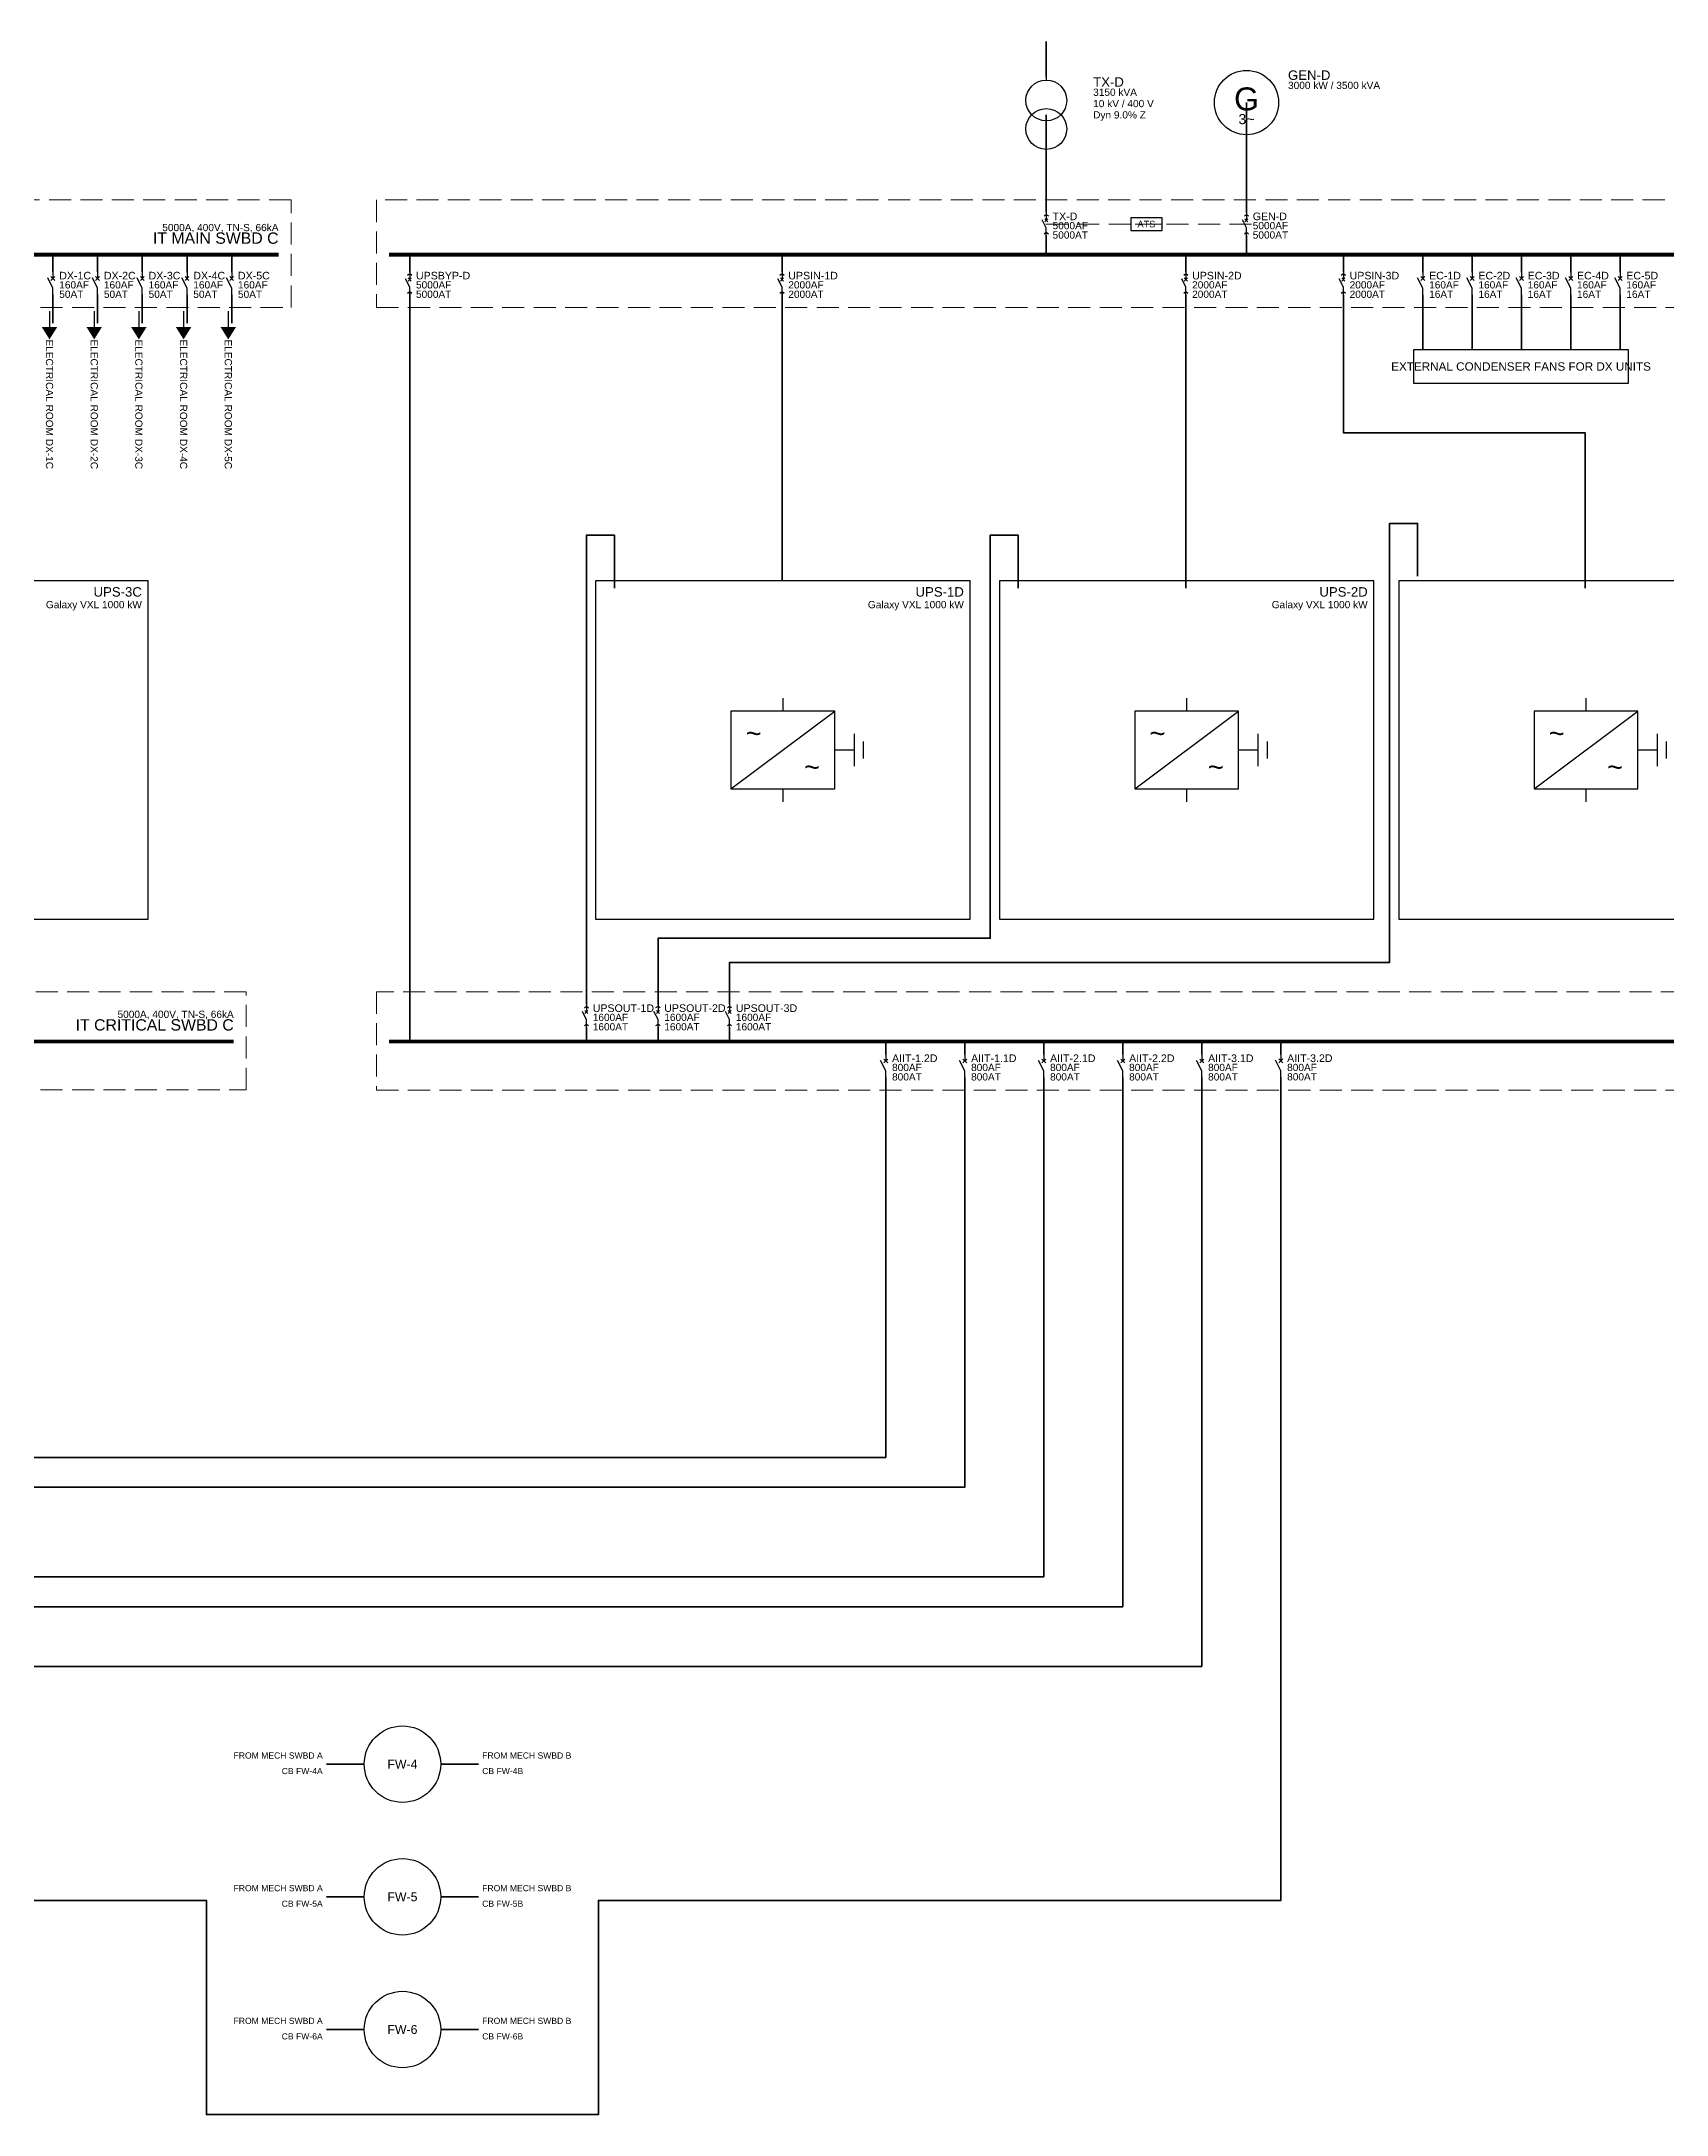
# Model space of a CAD drawing. Header units: millimetres. Extents: x 0 to 1189, y 0 to 841.
# Drawn here: x 775.4 to 1033.9, y 318.6 to 648.2 of the extents above; entities that cross this region are included whole.
import ezdxf
from ezdxf.enums import TextEntityAlignment as Align

# ---------------------------------------------------------------- set-up
doc = ezdxf.new("R2010")
doc.units = ezdxf.units.MM
doc.linetypes.add('IND-DASHED', pattern=[5, 3.5, -1.5])
for name, color, linetype, lineweight in [('E-BUSBAR', 7, 'Continuous', 100), ('E-DEVICE', 7, 'Continuous', 25), ('E-ENCL', 8, 'IND-DASHED', 18), ('E-EQUIP', 7, 'Continuous', 25), ('E-HV', 1, 'Continuous', 35), ('E-LV', 7, 'Continuous', 35), ('E-TAG', 7, 'Continuous', 25), ('E-TEXT', 7, 'Continuous', 18)]:
    doc.layers.add(name, color=color, linetype=linetype, lineweight=lineweight)
doc.styles.add('IND', font='arial.ttf')

# ---------------------------------------------------------------- blocks, each defined once
blk = doc.blocks.new('E-TX')
for p, q in [((0, 11), (0, 10)), ((0, -10.2), (0, -11))]:
    blk.add_line(p, q)
for centre in [(0, 4.2), (0, -4.2)]:
    blk.add_circle(centre, 6)
at = {"style": 'IND'}
for tag, p in [('TAG', (8, 6)), ('VOLTS', (8, -1.5)), ('RATING', (8, 2.25)), ('VECTOR', (8, -5.25))]:
    blk.add_attdef(tag, p, '', height=2.5, dxfattribs=at)
blk = doc.blocks.new('E-GEN')
blk.add_circle((0, 0), 7)
at = {"style": 'IND'}
for s, height, p in [('G', 5, (0, 0.8)), ('3~', 2.2, (0, -3.6))]:
    blk.add_text(s, height=height, dxfattribs=at).set_placement(p, align=Align.MIDDLE_CENTER)
for tag, p in [('TAG', (9, 3)), ('RATING', (9, -0.75)), ('VOLTS', (9, -4.5))]:
    blk.add_attdef(tag, p, '', height=2.5, dxfattribs=at)
blk = doc.blocks.new('E-CB')
for p, q in [((0, -3), (-3.2, 3.4)), ((-1.2, 1.8), (1.2, 4.2)), ((-1.2, 4.2), (1.2, 1.8)), ((0, 7), (0, 3)), ((0, -7), (0, -3))]:
    blk.add_line(p, q)
at = {"style": 'IND'}
for tag, p in [('TAG', (3.5, 2.5)), ('RATING', (3.5, -0.5))]:
    blk.add_attdef(tag, p, '', height=2, dxfattribs=at)
blk = doc.blocks.new('E-ACB')
for p, q in [((0, -3), (-3.2, 3.4)), ((-1.6, 6.4), (0, 7.6)), ((-1.2, 1.8), (1.2, 4.2)), ((-1.2, 4.2), (1.2, 1.8)), ((0, 9), (0, 3)), ((0, 7.6), (1.6, 6.4)), ((-1.6, -7.6), (0, -6.4)), ((0, -9), (0, -3)), ((0, -6.4), (1.6, -7.6))]:
    blk.add_line(p, q)
at = {"style": 'IND'}
for tag, p in [('TAG', (3.5, 3)), ('RATING', (3.5, 0))]:
    blk.add_attdef(tag, p, '', height=2, dxfattribs=at)
blk = doc.blocks.new('E-LOAD')
h = blk.add_hatch(color=256)
h.dxf.hatch_style = 1
h.paths.add_polyline_path([(-2.5, 0), (2.5, 0), (0, -4)])
blk.add_line((0, 5), (0, 0))
blk = doc.blocks.new('E-UPS')
for p, q in [((0, 8), (0, 6)), ((-8, -6), (8, 6)), ((8, 0), (11, 0)), ((11, 2.5), (11, -2.5)), ((12.4, 1.3), (12.4, -1.3)), ((0, -6), (0, -8))]:
    blk.add_line(p, q)
blk.add_lwpolyline([(-8, -6), (8, -6), (8, 6), (-8, 6)], close=True)
at = {"style": 'IND'}
for p in [(-4.5, 2.6), (4.5, -2.6)]:
    blk.add_text('~', height=3, dxfattribs=at).set_placement(p, align=Align.MIDDLE_CENTER)

msp = doc.modelspace()

# ---------------------------------------------------------------- linework, layer by layer
at = {"layer": 'E-BUSBAR', "const_width": 0.6}
for points in [[(572.3, 614.32), (813.14, 614.32)], [(830.73, 614.32), (1071.58, 614.32)], [(572.3, 489.22), (806.02, 489.22)], [(830.73, 489.22), (1064.46, 489.22)]]:
    msp.add_lwpolyline(points, dxfattribs=at)
at = {"layer": 'E-DEVICE'}
msp.add_lwpolyline([(948.66, 618.19), (953.66, 618.19), (953.66, 620.19), (948.66, 620.19)], close=True, dxfattribs=at)
at = {"layer": 'E-ENCL'}
for p, q in [((953.66, 619.19), (934.44, 619.19)), ((967.87, 619.19), (948.66, 619.19))]:
    msp.add_line(p, q, dxfattribs=at)
for points in [[(570.3, 605.94), (815.14, 605.94), (815.14, 623.04), (570.3, 623.04)], [(828.73, 605.94), (1073.58, 605.94), (1073.58, 623.02), (828.73, 623.02)], [(570.3, 481.54), (808.02, 481.54), (808.02, 497.13), (570.3, 497.13)], [(828.73, 481.5), (1066.46, 481.5), (1066.46, 497.13), (828.73, 497.13)]]:
    msp.add_lwpolyline(points, close=True, dxfattribs=at)
at = {"layer": 'E-EQUIP'}
for points in [[(993.63, 593.92), (1027.84, 593.92), (1027.84, 599.18), (993.63, 599.18)], [(732.84, 508.68), (792.41, 508.68), (792.41, 562.46), (732.84, 562.46)], [(863.56, 508.68), (923.13, 508.68), (923.13, 562.46), (863.56, 562.46)], [(927.78, 508.68), (987.35, 508.68), (987.35, 562.46), (927.78, 562.46)], [(991.28, 508.68), (1050.84, 508.68), (1050.84, 562.46), (991.28, 562.46)]]:
    msp.add_lwpolyline(points, close=True, dxfattribs=at)
for centre in [(832.85, 374.31), (832.85, 353.22), (832.85, 332.12)]:
    msp.add_circle(centre, 6.08, dxfattribs=at)
at = {"layer": 'E-HV'}
msp.add_lwpolyline([(935.24, 648.23), (935.24, 642.53)], dxfattribs=at)
at = {"layer": 'E-LV'}
for p, q in [((820.77, 374.31), (826.77, 374.31)), ((844.93, 374.31), (838.93, 374.31)), ((820.77, 353.22), (826.77, 353.22)), ((844.93, 353.22), (838.93, 353.22)), ((820.77, 332.12), (826.77, 332.12)), ((844.93, 332.12), (838.93, 332.12))]:
    msp.add_line(p, q, dxfattribs=at)
for points in [[(935.24, 636.58), (935.24, 621.02)], [(967.08, 638.51), (967.07, 621.02)], [(935.24, 617.36), (935.24, 617.36), (935.24, 616.65), (935.24, 614.34)], [(967.07, 617.36), (967.07, 617.36), (967.07, 616.65), (967.07, 614.34)], [(777.27, 614.34), (777.27, 611.59), (777.27, 611.6)], [(784.37, 614.34), (784.37, 611.59), (784.37, 611.6)], [(791.48, 614.34), (791.48, 611.59), (791.48, 611.6)], [(798.59, 614.34), (798.59, 611.59), (798.59, 611.6)], [(805.69, 614.34), (805.69, 611.59), (805.69, 611.6)], [(834, 614.34), (834, 611.59), (834, 611.59)], [(893.21, 614.34), (893.21, 611.6), (893.21, 611.6)], [(957.43, 614.34), (957.43, 611.6), (957.43, 611.6)], [(982.48, 614.34), (982.48, 611.6), (982.48, 611.6)], [(995.12, 614.34), (995.12, 611.59), (995.12, 611.6)], [(1002.96, 614.34), (1002.96, 611.59), (1002.96, 611.6)], [(1010.8, 614.34), (1010.8, 611.59), (1010.8, 611.6)], [(1018.64, 614.34), (1018.64, 611.59), (1018.64, 611.6)], [(1026.48, 614.34), (1026.48, 611.59), (1026.48, 611.6)], [(777.27, 607.94), (777.27, 607.94), (777.27, 603.46)], [(784.37, 607.94), (784.37, 607.94), (784.37, 603.46)], [(791.48, 607.94), (791.48, 607.94), (791.48, 603.46)], [(798.59, 607.94), (798.59, 607.94), (798.59, 603.46)], [(805.69, 607.94), (805.69, 607.94), (805.69, 603.46)], [(834, 607.94), (834, 608.4), (834, 489.21)], [(893.21, 607.94), (893.21, 608.4), (893.21, 563.21), (893.21, 562.46)], [(957.43, 607.94), (957.43, 607.94), (957.43, 561.31)], [(982.48, 607.94), (982.48, 607.94), (982.48, 586.01), (1020.93, 586.01), (1020.93, 561.31)], [(995.12, 607.94), (995.12, 607.94), (995.12, 603.46), (995.12, 599.18)], [(1002.96, 607.94), (1002.96, 607.94), (1002.96, 603.46), (1002.96, 599.18)], [(1010.8, 607.94), (1010.8, 607.94), (1010.8, 603.46), (1010.8, 599.18)], [(1018.64, 607.94), (1018.64, 607.94), (1018.64, 603.46), (1018.64, 599.18)], [(1026.48, 607.94), (1026.48, 607.94), (1026.48, 603.46), (1026.48, 599.18)], [(994.28, 563.2), (994.28, 571.6), (989.83, 571.6), (989.83, 501.79), (884.87, 501.79), (884.87, 495.14), (884.87, 495.14)], [(866.57, 561.31), (866.57, 569.71), (862.11, 569.71), (862.11, 495.12), (862.11, 495.12)], [(930.79, 561.31), (930.79, 569.71), (926.33, 569.71), (926.33, 505.64), (873.49, 505.64), (873.49, 495.14), (873.49, 495.14)], [(862.11, 491.47), (862.11, 491.47), (862.11, 489.31)], [(873.49, 491.48), (873.49, 491.48), (873.49, 489.33)], [(884.87, 491.48), (884.87, 491.48), (884.87, 489.33)], [(909.71, 489.23), (909.71, 487.16), (909.71, 487.16)], [(922.27, 489.23), (922.28, 487.16), (922.28, 487.16)], [(934.84, 489.23), (934.84, 487.16), (934.84, 487.16)], [(947.4, 489.23), (947.41, 487.16), (947.41, 487.16)], [(959.97, 489.23), (959.97, 487.16), (959.97, 487.16)], [(972.54, 489.24), (972.54, 487.17), (972.54, 487.17)], [(947.41, 483.5), (947.41, 483.5), (947.41, 399.35), (760.5, 399.35), (758.53, 399.35), (749.07, 399.35), (747.1, 399.35), (641.75, 399.35), (639.78, 399.35), (637, 399.35), (635.03, 399.35), (632.2, 399.35), (630.24, 399.35), (627.48, 399.35), (625.52, 399.35), (612.26, 399.35), (612.26, 349.43), (586.74, 349.43), (586.74, 345.89)], [(934.84, 483.5), (934.84, 483.5), (934.84, 404.1), (760.5, 404.1), (758.53, 404.1), (749.07, 404.1), (747.1, 404.1), (641.75, 404.1), (639.78, 404.1), (637, 404.1), (635.03, 404.1), (632.2, 404.1), (630.24, 404.1), (627.48, 404.1), (625.52, 404.1), (608.5, 404.1), (606.53, 404.1), (600.14, 404.1), (600.14, 388.22)], [(972.54, 483.51), (972.54, 483.51), (972.54, 352.65), (864.01, 352.65), (864.01, 318.6), (801.67, 318.6), (801.67, 352.65), (743.48, 352.65), (743.48, 345.89)], [(959.97, 483.5), (959.97, 483.5), (959.97, 389.85), (760.5, 389.85), (758.53, 389.85), (752.48, 389.85), (752.48, 386.98)], [(909.71, 483.5), (909.71, 483.5), (909.71, 423.1), (760.5, 423.1)], [(922.28, 483.5), (922.28, 483.5), (922.28, 418.35), (760.5, 418.35)]]:
    msp.add_lwpolyline(points, dxfattribs=at)

# ---------------------------------------------------------------- block references
at = {"layer": 'E-DEVICE'}
for name, p, xscale, yscale in [('E-ACB', (935.24, 619.19), 0.2033, 0.2033), ('E-ACB', (967.07, 619.19), 0.2033, 0.2033), ('E-CB', (777.27, 609.77), 0.2613857142857143, 0.2613857142857143), ('E-CB', (784.37, 609.77), 0.2613857142857143, 0.2613857142857143), ('E-CB', (791.48, 609.77), 0.2613857142857143, 0.2613857142857143), ('E-CB', (798.59, 609.77), 0.2613857142857143, 0.2613857142857143), ('E-CB', (805.69, 609.77), 0.2613857142857143, 0.2613857142857143), ('E-ACB', (834, 609.77), 0.2033, 0.2033), ('E-ACB', (893.21, 609.77), 0.2033, 0.2033), ('E-ACB', (957.43, 609.77), 0.2033, 0.2033), ('E-ACB', (982.48, 609.77), 0.2033, 0.2033), ('E-CB', (995.12, 609.77), 0.2613857142857143, 0.2613857142857143), ('E-CB', (1002.96, 609.77), 0.2613857142857143, 0.2613857142857143), ('E-CB', (1010.8, 609.77), 0.2613857142857143, 0.2613857142857143), ('E-CB', (1018.64, 609.77), 0.2613857142857143, 0.2613857142857143), ('E-CB', (1026.48, 609.77), 0.2613857142857143, 0.2613857142857143), ('E-ACB', (862.11, 493.29), 0.2033, 0.2033), ('E-ACB', (873.49, 493.3), 0.2033, 0.2033), ('E-ACB', (884.87, 493.3), 0.2033, 0.2033), ('E-CB', (909.71, 485.33), 0.2613857142857143, 0.2613857142857143), ('E-CB', (922.28, 485.33), 0.2613857142857143, 0.2613857142857143), ('E-CB', (934.84, 485.33), 0.2613857142857143, 0.2613857142857143), ('E-CB', (947.41, 485.33), 0.2613857142857143, 0.2613857142857143), ('E-CB', (959.97, 485.33), 0.2613857142857143, 0.2613857142857143), ('E-CB', (972.54, 485.34), 0.2613857142857143, 0.2613857142857143)]:
    msp.add_blockref(name, p, dxfattribs=dict(at, xscale=xscale, yscale=yscale))
at = {"layer": 'E-EQUIP'}
for name, p, xscale, yscale in [('E-GEN', (967.08, 638.51), 0.7298714285714285, 0.7298714285714285), ('E-TX', (935.24, 636.58), 0.5406363636363637, 0.5406363636363637), ('E-LOAD', (776.72, 602.85), 0.5, 0.5), ('E-LOAD', (783.83, 602.85), 0.5, 0.5), ('E-LOAD', (790.93, 602.85), 0.5, 0.5), ('E-LOAD', (798.04, 602.85), 0.5, 0.5), ('E-LOAD', (805.15, 602.85), 0.5, 0.5), ('E-UPS', (893.34, 535.57), 1.0309326923076922, 1.0309326923076922), ('E-UPS', (957.56, 535.57), 1.0309326923076922, 1.0309326923076922), ('E-UPS', (1021.06, 535.57), 1.0309326923076922, 1.0309326923076922)]:
    msp.add_blockref(name, p, dxfattribs=dict(at, xscale=xscale, yscale=yscale))

# ---------------------------------------------------------------- texts
at = {"layer": 'E-TAG', "style": 'IND'}
for s, height, p in [('GEN-D', 1.5, (973.68, 643.62)), ('TX-D', 1.5, (942.69, 642.53)), ('TX-D', 1.208, (936.24, 621.02)), ('GEN-D', 1.208, (968.07, 621.02)), ('DX-1C', 1.208, (778.27, 611.6)), ('DX-2C', 1.208, (785.37, 611.6)), ('DX-3C', 1.208, (792.48, 611.6)), ('DX-4C', 1.208, (799.59, 611.6)), ('DX-5C', 1.208, (806.69, 611.6)), ('UPSBYP-D', 1.208, (835, 611.6)), ('UPSIN-1D', 1.208, (894.21, 611.6)), ('UPSIN-2D', 1.208, (958.43, 611.6)), ('UPSIN-3D', 1.208, (983.48, 611.6)), ('EC-1D', 1.208, (996.12, 611.6)), ('EC-2D', 1.208, (1003.96, 611.6)), ('EC-3D', 1.208, (1011.8, 611.6)), ('EC-4D', 1.208, (1019.64, 611.6)), ('EC-5D', 1.208, (1027.48, 611.6)), ('UPSOUT-1D', 1.208, (863.11, 495.12)), ('UPSOUT-2D', 1.208, (874.49, 495.13)), ('UPSOUT-3D', 1.208, (885.87, 495.13)), ('AIIT-1.2D', 1.208, (910.71, 487.16)), ('AIIT-1.1D', 1.208, (923.28, 487.16)), ('AIIT-2.1D', 1.208, (935.84, 487.16)), ('AIIT-2.2D', 1.208, (948.41, 487.16)), ('AIIT-3.1D', 1.208, (960.97, 487.16)), ('AIIT-3.2D', 1.208, (973.54, 487.17))]:
    msp.add_text(s, height=height, dxfattribs=at).set_placement(p, align=Align.TOP_LEFT)
for s, p in [('IT MAIN SWBD C', (813.14, 615.52)), ('IT CRITICAL SWBD C', (806.02, 490.42))]:
    msp.add_text(s, height=1.8, dxfattribs=at).set_placement(p, align=Align.BOTTOM_RIGHT)
for s, height, p in [('EXTERNAL CONDENSER FANS FOR DX UNITS', 1.3304, (1010.74, 596.55)), ('FW-4', 1.4, (832.85, 374.31)), ('FW-5', 1.4, (832.85, 353.22)), ('FW-6', 1.4, (832.85, 332.12))]:
    msp.add_text(s, height=height, dxfattribs=at).set_placement(p, align=Align.MIDDLE_CENTER)
for s, p in [('UPS-3C', (791.41, 561.46)), ('UPS-1D', (922.13, 561.46)), ('UPS-2D', (986.35, 561.46))]:
    msp.add_text(s, height=1.5, dxfattribs=at).set_placement(p, align=Align.TOP_RIGHT)
at = {"layer": 'E-TEXT', "style": 'IND'}
for s, height, p in [('3150 kVA', 1.15, (942.69, 640.73)), ('3000 kW / 3500 kVA', 1.15, (973.68, 641.82)), ('10 kV / 400 V', 1.15, (942.69, 638.93)), ('Dyn 9.0% Z', 1.15, (942.69, 637.13)), ('5000AF', 1.15, (936.24, 619.52)), ('5000AT', 1.15, (936.24, 618.03)), ('5000AF', 1.15, (968.07, 619.52)), ('5000AT', 1.15, (968.07, 618.03)), ('160AF', 1.15, (778.27, 610.1)), ('160AF', 1.15, (785.37, 610.1)), ('160AF', 1.15, (792.48, 610.1)), ('160AF', 1.15, (799.59, 610.1)), ('160AF', 1.15, (806.69, 610.1)), ('5000AF', 1.15, (835, 610.1)), ('2000AF', 1.15, (894.21, 610.1)), ('2000AF', 1.15, (958.43, 610.1)), ('2000AF', 1.15, (983.48, 610.1)), ('160AF', 1.15, (996.12, 610.1)), ('160AF', 1.15, (1003.96, 610.1)), ('160AF', 1.15, (1011.8, 610.1)), ('160AF', 1.15, (1019.64, 610.1)), ('160AF', 1.15, (1027.48, 610.1)), ('50AT', 1.15, (778.27, 608.61)), ('50AT', 1.15, (785.37, 608.61)), ('50AT', 1.15, (792.48, 608.61)), ('50AT', 1.15, (799.59, 608.61)), ('50AT', 1.15, (806.69, 608.61)), ('5000AT', 1.15, (835, 608.61)), ('2000AT', 1.15, (894.21, 608.61)), ('2000AT', 1.15, (958.43, 608.61)), ('2000AT', 1.15, (983.48, 608.61)), ('16AT', 1.15, (996.12, 608.61)), ('16AT', 1.15, (1003.96, 608.61)), ('16AT', 1.15, (1011.8, 608.61)), ('16AT', 1.15, (1019.64, 608.61)), ('16AT', 1.15, (1027.48, 608.61)), ('1600AF', 1.15, (863.11, 493.63)), ('1600AT', 1.15, (863.11, 492.13)), ('1600AF', 1.15, (874.49, 493.64)), ('1600AT', 1.15, (874.49, 492.14)), ('1600AF', 1.15, (885.87, 493.64)), ('1600AT', 1.15, (885.87, 492.14)), ('800AF', 1.15, (910.71, 485.67)), ('800AF', 1.15, (923.28, 485.67)), ('800AF', 1.15, (935.84, 485.67)), ('800AF', 1.15, (948.41, 485.67)), ('800AF', 1.15, (960.97, 485.67)), ('800AF', 1.15, (973.54, 485.67)), ('800AT', 1.15, (910.71, 484.17)), ('800AT', 1.15, (923.28, 484.17)), ('800AT', 1.15, (935.84, 484.17)), ('800AT', 1.15, (948.41, 484.17)), ('800AT', 1.15, (960.97, 484.17)), ('800AT', 1.15, (973.54, 484.18)), ('CB FW-4B', 0.977, (845.53, 373.71)), ('CB FW-5B', 0.977, (845.53, 352.62)), ('CB FW-6B', 0.977, (845.53, 331.52))]:
    msp.add_text(s, height=height, dxfattribs=at).set_placement(p, align=Align.TOP_LEFT)
msp.add_text('ATS', height=1.035, dxfattribs=at).set_placement((951.16, 619.19), align=Align.MIDDLE_CENTER)
for s, height, p in [('5000A, 400V, TN-S, 66kA', 1.15, (813.14, 617.72)), ('5000A, 400V, TN-S, 66kA', 1.15, (806.02, 492.62)), ('FROM MECH SWBD A', 0.9775, (820.17, 374.91)), ('FROM MECH SWBD A', 0.9775, (820.17, 353.82)), ('FROM MECH SWBD A', 0.9775, (820.17, 332.72))]:
    msp.add_text(s, height=height, dxfattribs=at).set_placement(p, align=Align.BOTTOM_RIGHT)
for s, p in [('ELECTRICAL ROOM DX-1C', (776.72, 600.85)), ('ELECTRICAL ROOM DX-2C', (783.83, 600.85)), ('ELECTRICAL ROOM DX-3C', (790.93, 600.85)), ('ELECTRICAL ROOM DX-4C', (798.04, 600.85)), ('ELECTRICAL ROOM DX-5C', (805.15, 600.85))]:
    msp.add_text(s, height=1.15, rotation=270, dxfattribs=at).set_placement(p, align=Align.MIDDLE_LEFT)
for s, height, p in [('Galaxy VXL 1000 kW', 1.15, (791.41, 559.26)), ('Galaxy VXL 1000 kW', 1.15, (922.13, 559.26)), ('Galaxy VXL 1000 kW', 1.15, (986.35, 559.26)), ('CB FW-4A', 0.977, (820.17, 373.71)), ('CB FW-5A', 0.977, (820.17, 352.62)), ('CB FW-6A', 0.977, (820.17, 331.52))]:
    msp.add_text(s, height=height, dxfattribs=at).set_placement(p, align=Align.TOP_RIGHT)
for p in [(845.53, 374.91), (845.53, 353.82), (845.53, 332.72)]:
    msp.add_text('FROM MECH SWBD B', height=0.9775, dxfattribs=at).set_placement(p, align=Align.BOTTOM_LEFT)

doc.saveas('drawing.dxf')
